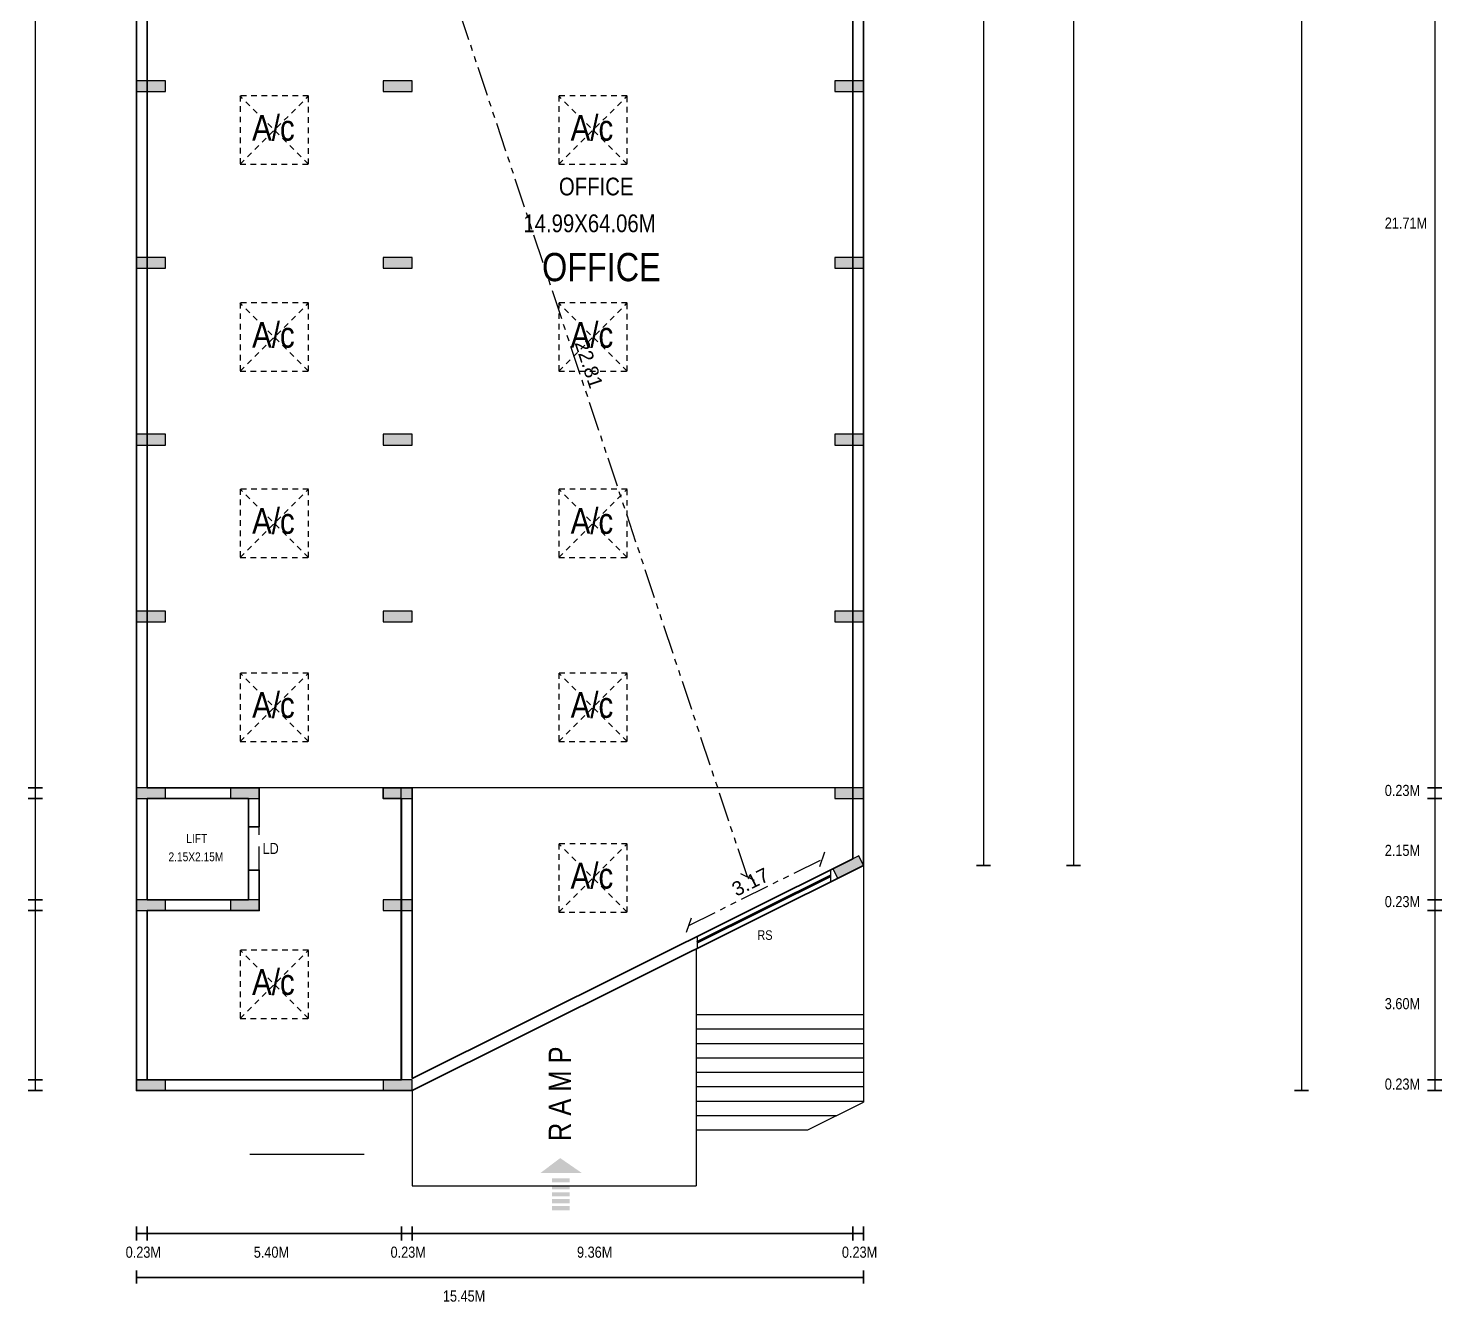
# Model space of a CAD drawing. Header units: metres. Extents: x 0 to 246, y -13 to 116.
# Drawn here: x 35.14 to 65.18, y 16.16 to 43.22 of the extents above; entities that cross this region are included whole.
import ezdxf
from ezdxf.enums import TextEntityAlignment as Align

# ---------------------------------------------------------------- set-up
doc = ezdxf.new("R2010")
doc.units = ezdxf.units.M
doc.header["$MEASUREMENT"] = 0
for name, pattern in [('ACAD_ISO02W100', [15, 12, -3]), ('HIDDENX2', [0.75, 0.5, -0.25]), ('PHANTOM2', [1.25, 0.625, -0.125, 0.125, -0.125, 0.125, -0.125])]:
    doc.linetypes.add(name, pattern=pattern)
for name, color, linetype, lineweight in [('BLK_1_FLR_0_ EXIT_WIDTH_ DOOR', 7, 'Continuous', 30), ('BLK_1_FLR_0_BLT_UP_AREA', 4, 'Continuous', 30), ('BLK_1_FLR_0_LIFT_2', 4, 'Continuous', 30), ('FLOOR-GROUND', 7, 'Continuous', 50), ('text', 7, 'Continuous', 25)]:
    doc.layers.add(name, color=color, linetype=linetype, lineweight=lineweight)
for name, color, linetype in [('BLK_1_FLR_0_CARPET_AREA', 10, 'Continuous'), ('DIST_EXIT', 7, 'Continuous'), ('wall', 2, 'Continuous'), ('win', 5, 'Continuous')]:
    doc.layers.add(name, color=color, linetype=linetype)
doc.styles.add('ARIAL', font='arial.ttf')
doc.styles.add('ATT', font='swissck.ttf', dxfattribs={"height": 12})
doc.styles.add('STYLE1', font='swissck.ttf', dxfattribs={"width": 1.1, "height": 0.45})
doc.styles.add('STYLE3', font='swissck.ttf', dxfattribs={"height": 0.5})
doc.dimstyles.new('OPEN SPACE', dxfattribs={"dimtxt": 0.3, "dimasz": 0.23, "dimexe": 0.1875, "dimexo": 0.0625, "dimgap": 0.09, "dimtad": 3, "dimzin": 0, "dimdsep": 46, "dimtxsty": 'ARIAL', "dimblk": 'OBLIQUE', "dimcen": 0.09, "dimse1": 1, "dimse2": 1, "dimclrd": 6, "dimclre": 6, "dimclrt": 7, "dimadec": 0, "dimazin": 0, "dimtfac": 0.5, "dimtix": 1, "dimtmove": 0, "dimatfit": 3, "dimfxl": 0, "dimtolj": 1, "dimtzin": 0, "dimarcsym": 0})

# ---------------------------------------------------------------- blocks, each defined once
blk = doc.blocks.new('_Oblique')
at = {"color": 0, "linetype": 'ByBlock', "lineweight": -2}
blk.add_line((-0.5, -0.5), (0.5, 0.5), dxfattribs=at)
blk = doc.blocks.new('*D144')
at = {"layer": 'DEFPOINTS', "color": 0}
for p in [(43.221, 46.824), (43.221, 46.824), (50.421, 25.184)]:
    blk.add_point(p, dxfattribs=at)
at = {"layer": 'DIST_EXIT', "color": 7, "linetype": 'PHANTOM2', "lineweight": -2}
blk.add_line((50.421, 25.184), (43.221, 46.824), dxfattribs=at)
at = {"layer": 'DIST_EXIT', "color": 7, "lineweight": -2, "xscale": 0.23, "yscale": 0.23, "zscale": 0.23}
for p, rotation in [((43.221, 46.824), 108.402918565255), ((50.421, 25.184), 288.402918565255)]:
    blk.add_blockref('_Oblique', p, dxfattribs=dict(at, rotation=rotation))
at = {"layer": 'DIST_EXIT', "color": 7, "lineweight": 30, "insert": (47.052, 36.081), "char_height": 0.3, "attachment_point": 5, "rotation": 288.4029, "style": 'ARIAL'}
blk.add_mtext('\\A1;22.81', dxfattribs=at)
blk = doc.blocks.new('*D182')
at = {"layer": 'BLK_1_FLR_0_ EXIT_WIDTH_ DOOR', "color": 2, "linetype": 'PHANTOM2', "lineweight": -2}
blk.add_line((49.175, 24.153), (52.013, 25.56), dxfattribs=at)
at = {"layer": 'DEFPOINTS', "color": 0}
for p in [(52.013, 25.56), (52.189, 25.204), (49.351, 23.797)]:
    blk.add_point(p, dxfattribs=at)
at = {"layer": 'BLK_1_FLR_0_ EXIT_WIDTH_ DOOR', "color": 2, "lineweight": -2, "xscale": 0.23, "yscale": 0.23, "zscale": 0.23}
for p, rotation in [((52.013, 25.56), 26.3663332668337), ((49.175, 24.153), 206.3663332668336)]:
    blk.add_blockref('_Oblique', p, dxfattribs=dict(at, rotation=rotation))
at = {"layer": 'BLK_1_FLR_0_ EXIT_WIDTH_ DOOR', "color": 2, "lineweight": 30, "insert": (50.486, 25.074), "char_height": 0.3, "attachment_point": 5, "rotation": 26.3663, "style": 'ARIAL'}
blk.add_mtext('\\A1;3.17', dxfattribs=at)

msp = doc.modelspace()

# ---------------------------------------------------------------- hatches: boundary and pattern name
for points in [[(37.43766, 42.10292), (37.43766, 41.87292), (38.051, 41.87292), (38.051, 42.10292)], [(42.68063, 42.10292), (42.68063, 41.87292), (43.29396, 41.87292), (43.29396, 42.10292)], [(52.27693, 42.10292), (52.27693, 41.87292), (52.89027, 41.87292), (52.89027, 42.10292)], [(37.43766, 38.34625), (37.43766, 38.11625), (38.051, 38.11625), (38.051, 38.34625)], [(42.68063, 38.34625), (42.68063, 38.11625), (43.29396, 38.11625), (43.29396, 38.34625)], [(52.27693, 38.34625), (52.27693, 38.11625), (52.89027, 38.11625), (52.89027, 38.34625)], [(37.43766, 34.58959), (37.43766, 34.35959), (38.051, 34.35959), (38.051, 34.58959)], [(42.68063, 34.58959), (42.68063, 34.35959), (43.29396, 34.35959), (43.29396, 34.58959)], [(52.27693, 34.58959), (52.27693, 34.35959), (52.89027, 34.35959), (52.89027, 34.58959)], [(37.43766, 30.83292), (37.43766, 30.60292), (38.051, 30.60292), (38.051, 30.83292)], [(42.68063, 30.83292), (42.68063, 30.60292), (43.29396, 30.60292), (43.29396, 30.83292)], [(52.27693, 30.83292), (52.27693, 30.60292), (52.89027, 30.60292), (52.89027, 30.83292)], [(37.43766, 27.07625), (37.43766, 26.84625), (38.051, 26.84625), (38.051, 27.07625)], [(39.43433, 27.07625), (39.43433, 26.84625), (40.04766, 26.84625), (40.04766, 27.07625)], [(42.68063, 27.07625), (42.68063, 26.84625), (43.29396, 26.84625), (43.29396, 27.07625)], [(52.27693, 27.07625), (52.27693, 26.84625), (52.89027, 26.84625), (52.89027, 27.07625)], [(52.23863, 25.35856), (52.34088, 25.15254), (52.89027, 25.42522), (52.78801, 25.63124)], [(37.43766, 24.69959), (37.43766, 24.46959), (38.051, 24.46959), (38.051, 24.69959)], [(39.43433, 24.69959), (39.43433, 24.46959), (40.04766, 24.46959), (40.04766, 24.69959)], [(42.68063, 24.69959), (42.68063, 24.46959), (43.29396, 24.46959), (43.29396, 24.69959)], [(37.43766, 20.87103), (37.43766, 20.64103), (38.051, 20.64103), (38.051, 20.87103)], [(42.68063, 20.87107), (42.68063, 20.64107), (43.29396, 20.64107), (43.29396, 20.87107)]]:
    msp.add_hatch(color=145).paths.add_polyline_path(points)
at = {"layer": 'win'}
h = msp.add_hatch(color=256, dxfattribs=at)
h.paths.add_polyline_path([(46.8998, 18.89312), (46.44336, 19.20812), (46.02498, 18.89312)])
h.paths.add_polyline_path([(46.27001, 18.77966), (46.27001, 18.69224), (46.64093, 18.69224), (46.64093, 18.77966)])
h.paths.add_polyline_path([(46.27001, 18.63172), (46.27001, 18.54429), (46.64093, 18.54429), (46.64093, 18.63172)])
h.paths.add_polyline_path([(46.27001, 18.48377), (46.27001, 18.39635), (46.64093, 18.39635), (46.64093, 18.48377)])
h.paths.add_polyline_path([(46.27001, 18.33583), (46.27001, 18.2484), (46.64093, 18.2484), (46.64093, 18.33583)])
h.paths.add_polyline_path([(46.27001, 18.18788), (46.27001, 18.10046), (46.64093, 18.10046), (46.64093, 18.18788)])

# ---------------------------------------------------------------- linework, layer by layer
for p, q in [((35.28745, 89.40062), (35.28745, 20.64107)), ((55.43736, 89.40062), (55.43736, 25.42522)), ((57.35328, 89.40062), (57.35328, 25.42522)), ((62.19866, 89.40062), (62.19866, 20.64107)), ((65.02848, 89.40062), (65.02848, 20.64107)), ((37.66766, 27.07625), (40.04766, 27.07625)), ((40.04766, 26.24783), (40.04766, 27.07625)), ((43.06766, 27.07625), (43.29766, 27.07625)), ((37.66766, 26.84625), (39.81766, 26.84625)), ((39.81766, 26.24783), (39.81766, 26.84625)), ((39.81766, 24.69959), (39.81766, 25.32783)), ((40.04766, 24.46959), (40.04766, 25.32783)), ((49.35095, 23.91772), (52.18945, 25.33287)), ((52.18945, 25.33287), (52.18945, 25.07583)), ((52.89027, 25.42554), (52.89027, 20.39696)), ((52.18945, 25.07583), (49.35095, 23.66073)), ((37.66766, 24.69959), (39.81766, 24.69959)), ((37.66766, 24.46959), (40.04766, 24.46959)), ((49.35095, 23.91772), (49.35095, 23.66073)), ((49.32916, 23.64991), (49.32916, 18.62161)), ((49.32916, 22.25988), (52.89027, 22.25988)), ((49.32916, 21.95321), (52.89027, 21.95321)), ((49.32916, 21.64654), (52.89027, 21.64654)), ((49.32916, 21.33988), (52.89027, 21.33988)), ((49.32916, 21.03321), (52.89027, 21.03321)), ((43.29396, 20.64174), (43.29396, 18.62161)), ((49.32916, 20.72654), (52.89027, 20.72654)), ((49.32916, 20.41988), (52.89027, 20.41988)), ((51.70597, 19.80654), (52.89027, 20.39696)), ((49.32916, 20.11321), (52.32109, 20.11321)), ((49.32916, 19.80654), (51.70597, 19.80654)), ((39.84856, 19.29023), (42.27439, 19.29023)), ((43.29396, 18.62161), (49.32916, 18.62161))]:
    msp.add_line(p, q)
at = {"linetype": 'ACAD_ISO02W100', "ltscale": 0.01}
for p, q in [((41.09387, 40.32799), (39.64275, 41.77911)), ((39.64275, 40.32799), (41.09387, 41.77911)), ((47.86418, 40.32799), (46.41307, 41.77911)), ((46.41307, 40.32799), (47.86418, 41.77911)), ((41.09387, 35.92875), (39.64275, 37.37987)), ((39.64275, 35.92875), (41.09387, 37.37987)), ((47.86418, 35.92875), (46.41307, 37.37987)), ((46.41307, 35.92875), (47.86418, 37.37987)), ((41.09387, 31.97274), (39.64275, 33.42386)), ((39.64275, 31.97274), (41.09387, 33.42386)), ((47.86418, 31.97274), (46.41307, 33.42386)), ((46.41307, 31.97274), (47.86418, 33.42386)), ((41.09387, 28.06234), (39.64275, 29.51346)), ((39.64275, 28.06234), (41.09387, 29.51346)), ((47.86418, 28.06234), (46.41307, 29.51346)), ((46.41307, 28.06234), (47.86418, 29.51346)), ((47.86418, 24.43386), (46.41307, 25.88498)), ((46.41307, 24.43386), (47.86418, 25.88498)), ((41.09387, 22.17531), (39.64275, 23.62643)), ((39.64275, 22.17531), (41.09387, 23.62643))]:
    msp.add_line(p, q, dxfattribs=at)
at = {"lineweight": 30}
for p, q in [((35.13755, 27.07625), (35.43735, 27.07625)), ((64.87858, 27.07625), (65.17838, 27.07625)), ((35.13755, 26.84625), (35.43735, 26.84625)), ((64.87858, 26.84625), (65.17838, 26.84625)), ((55.28746, 25.42522), (55.58726, 25.42522)), ((57.20338, 25.42522), (57.50318, 25.42522)), ((35.13755, 24.69959), (35.43735, 24.69959)), ((64.87858, 24.69959), (65.17838, 24.69959)), ((35.13755, 24.46959), (35.43735, 24.46959)), ((64.87858, 24.46959), (65.17838, 24.46959)), ((35.13755, 20.87107), (35.43735, 20.87107)), ((64.87858, 20.87107), (65.17838, 20.87107)), ((35.13755, 20.64107), (35.43735, 20.64107)), ((62.04876, 20.64107), (62.34856, 20.64107)), ((64.87858, 20.64107), (65.17838, 20.64107)), ((37.43766, 17.75442), (37.43766, 17.45462)), ((37.66766, 17.75442), (37.66766, 17.45462)), ((43.06766, 17.75442), (43.06766, 17.45462)), ((43.29766, 17.75442), (43.29766, 17.45462)), ((52.66027, 17.75442), (52.66027, 17.45462)), ((52.89027, 17.75442), (52.89027, 17.45462)), ((52.89027, 17.60452), (37.43766, 17.60452)), ((37.43766, 16.82267), (37.43766, 16.54287)), ((52.89027, 16.67277), (37.43766, 16.67277)), ((52.89027, 16.82267), (52.89027, 16.54287))]:
    msp.add_line(p, q, dxfattribs=at)
at = {"ltscale": 10}
for p, q in [((40.04766, 26.24783), (39.81766, 26.24783)), ((40.04766, 25.32783), (39.81766, 25.32783))]:
    msp.add_line(p, q, dxfattribs=at)
msp.add_lwpolyline([(37.43766, 20.64103), (37.43766, 89.40062), (52.89027, 89.40062), (52.89027, 25.42522), (43.29396, 20.64174), (37.43766, 20.64174)])
msp.add_lwpolyline([(37.66766, 45.62959), (52.66027, 45.62959), (52.66027, 27.07625), (37.66766, 27.07625)], close=True)
at = {"color": 145}
for points in [[(37.43766, 42.10292), (37.43766, 41.87292), (38.051, 41.87292), (38.051, 42.10292)], [(42.68063, 42.10292), (42.68063, 41.87292), (43.29396, 41.87292), (43.29396, 42.10292)], [(52.27693, 42.10292), (52.27693, 41.87292), (52.89027, 41.87292), (52.89027, 42.10292)], [(37.43766, 38.34625), (37.43766, 38.11625), (38.051, 38.11625), (38.051, 38.34625)], [(42.68063, 38.34625), (42.68063, 38.11625), (43.29396, 38.11625), (43.29396, 38.34625)], [(52.27693, 38.34625), (52.27693, 38.11625), (52.89027, 38.11625), (52.89027, 38.34625)], [(37.43766, 34.58959), (37.43766, 34.35959), (38.051, 34.35959), (38.051, 34.58959)], [(42.68063, 34.58959), (42.68063, 34.35959), (43.29396, 34.35959), (43.29396, 34.58959)], [(52.27693, 34.58959), (52.27693, 34.35959), (52.89027, 34.35959), (52.89027, 34.58959)], [(37.43766, 30.83292), (37.43766, 30.60292), (38.051, 30.60292), (38.051, 30.83292)], [(42.68063, 30.83292), (42.68063, 30.60292), (43.29396, 30.60292), (43.29396, 30.83292)], [(52.27693, 30.83292), (52.27693, 30.60292), (52.89027, 30.60292), (52.89027, 30.83292)], [(37.43766, 27.07625), (37.43766, 26.84625), (38.051, 26.84625), (38.051, 27.07625)], [(39.43433, 27.07625), (39.43433, 26.84625), (40.04766, 26.84625), (40.04766, 27.07625)], [(42.68063, 27.07625), (42.68063, 26.84625), (43.29396, 26.84625), (43.29396, 27.07625)], [(52.27693, 27.07625), (52.27693, 26.84625), (52.89027, 26.84625), (52.89027, 27.07625)], [(52.23863, 25.35856), (52.34088, 25.15254), (52.89027, 25.42522), (52.78801, 25.63124)], [(37.43766, 24.69959), (37.43766, 24.46959), (38.051, 24.46959), (38.051, 24.69959)], [(39.43433, 24.69959), (39.43433, 24.46959), (40.04766, 24.46959), (40.04766, 24.69959)], [(42.68063, 24.69959), (42.68063, 24.46959), (43.29396, 24.46959), (43.29396, 24.69959)], [(37.43766, 20.87103), (37.43766, 20.64103), (38.051, 20.64103), (38.051, 20.87103)], [(42.68063, 20.87107), (42.68063, 20.64107), (43.29396, 20.64107), (43.29396, 20.87107)]]:
    msp.add_lwpolyline(points, close=True, dxfattribs=at)
at = {"linetype": 'ACAD_ISO02W100', "ltscale": 0.01}
for points in [[(39.64275, 40.32799), (41.09387, 40.32799), (41.09387, 41.77911), (39.64275, 41.77911)], [(46.41307, 40.32799), (47.86418, 40.32799), (47.86418, 41.77911), (46.41307, 41.77911)], [(39.64275, 35.92875), (41.09387, 35.92875), (41.09387, 37.37987), (39.64275, 37.37987)], [(46.41307, 35.92875), (47.86418, 35.92875), (47.86418, 37.37987), (46.41307, 37.37987)], [(39.64275, 31.97274), (41.09387, 31.97274), (41.09387, 33.42386), (39.64275, 33.42386)], [(46.41307, 31.97274), (47.86418, 31.97274), (47.86418, 33.42386), (46.41307, 33.42386)], [(39.64275, 28.06234), (41.09387, 28.06234), (41.09387, 29.51346), (39.64275, 29.51346)], [(46.41307, 28.06234), (47.86418, 28.06234), (47.86418, 29.51346), (46.41307, 29.51346)], [(46.41307, 24.43386), (47.86418, 24.43386), (47.86418, 25.88498), (46.41307, 25.88498)], [(39.64275, 22.17531), (41.09387, 22.17531), (41.09387, 23.62643), (39.64275, 23.62643)]]:
    msp.add_lwpolyline(points, close=True, dxfattribs=at)
at = {"layer": 'BLK_1_FLR_0_BLT_UP_AREA', "color": 18}
msp.add_lwpolyline([(37.43766, 89.40062), (52.89027, 89.40062), (52.89027, 25.42554), (43.29396, 20.64107), (37.43766, 20.64103)], close=True, dxfattribs=at)
at = {"layer": 'BLK_1_FLR_0_CARPET_AREA', "color": 15, "linetype": 'Continuous', "lineweight": 30}
msp.add_lwpolyline([(52.66027, 50.85872), (52.6593, 25.56732), (43.29766, 20.89977), (43.29766, 27.07622), (42.68063, 27.07622), (42.68063, 26.84622), (43.06766, 26.84622), (43.06766, 20.87103), (37.66766, 20.87103), (37.66766, 24.46955), (40.04766, 24.46955), (40.04766, 25.32783), (39.81766, 25.32783), (39.81766, 24.69959), (37.66766, 24.69955), (37.66766, 26.84622), (39.81766, 26.84622), (39.81766, 26.24783), (40.04766, 26.24783), (40.04766, 27.07622), (37.66766, 27.07622), (37.66763, 48.78872)], dxfattribs=at)
at = {"layer": 'BLK_1_FLR_0_LIFT_2', "color": 30}
msp.add_lwpolyline([(37.66766, 26.84622), (39.81766, 26.84622), (39.81766, 24.69955), (37.66766, 24.69955)], close=True, dxfattribs=at)
at = {"layer": 'FLOOR-GROUND', "color": 22}
msp.add_line((49.35095, 23.79725), (52.18945, 25.20422), dxfattribs=at)
at = {"layer": 'wall'}
for p, q in [((43.06396, 20.87174), (43.06396, 27.07625)), ((43.29766, 20.89991), (43.29396, 27.07625)), ((37.43766, 20.87103), (43.06396, 20.87174)), ((37.43766, 20.64103), (43.29396, 20.64107))]:
    msp.add_line(p, q, dxfattribs=at)
for points in [[(52.89027, 43.09396), (52.89027, 43.09396), (52.89027, 89.40062), (37.43766, 89.40062), (37.43766, 42.02062), (37.43766, 42.02062)], [(52.66027, 43.09396), (52.66027, 43.09396), (52.66027, 89.17062), (41.47081, 89.17062)], [(37.66766, 48.78876), (37.66766, 43.09396), (37.66766, 43.09396)], [(37.66766, 43.09396), (37.66766, 35.81062), (37.66766, 27.07625)], [(52.18945, 25.07583), (52.89027, 25.42522), (52.89027, 36.04062), (52.89027, 43.09396)], [(52.18945, 25.33287), (52.66027, 25.56755), (52.66027, 35.81062), (52.66027, 43.09396)], [(37.43766, 42.02062), (37.43766, 36.04062), (37.43766, 20.64103)], [(37.66766, 26.84625), (37.66766, 24.69959)], [(37.66766, 24.46959), (37.66766, 20.87103)], [(43.29766, 20.89991), (49.35095, 23.91772)], [(43.29396, 20.64107), (49.35095, 23.66073)]]:
    msp.add_lwpolyline(points, dxfattribs=at)
at = {"layer": 'win', "linetype": 'HIDDENX2'}
for p, q in [((39.81766, 26.24783), (39.81766, 25.32783)), ((40.04766, 25.32783), (40.04766, 26.24783)), ((39.81766, 25.31292), (39.81766, 25.32783))]:
    msp.add_line(p, q, dxfattribs=at)

# ---------------------------------------------------------------- texts
at = {"linetype": 'ACAD_ISO02W100', "ltscale": 0.01, "style": 'STYLE1'}
for p in [(39.89441, 40.82979), (46.66473, 40.82979), (39.89441, 36.43055), (46.66473, 36.43055), (39.89441, 32.47454), (46.66473, 32.47454), (39.89441, 28.56413), (46.66473, 28.56413), (46.66473, 24.93565), (39.89441, 22.67711)]:
    msp.add_text('A/c', height=0.547152, dxfattribs=at).set_placement(p)
at = {"color": 7, "style": 'STYLE3'}
for s, height, p in [('OFFICE', 0.37715, (46.41583, 39.66585)), ('14.99X64.06M', 0.3771499, (45.66047, 38.88467)), ('21.71M', 0.235719, (63.96775, 38.95949)), ('0.23M', 0.235719, (63.96775, 26.9035)), ('LIFT', 0.188575, (38.49582, 25.90712)), ('LD', 0.235719, (40.11647, 25.67016)), ('2.15M', 0.235719, (63.96775, 25.62947)), ('2.15X2.15M', 0.188575, (38.11814, 25.51652)), ('0.23M', 0.235719, (63.96775, 24.54052)), ('3.60M', 0.235719, (63.96775, 22.37224)), ('0.23M', 0.235719, (63.96775, 20.66323)), ('0.23M', 0.235719, (37.20748, 17.09083)), ('5.40M', 0.235719, (39.93, 17.09083)), ('0.23M', 0.235719, (42.83748, 17.09083)), ('9.36M', 0.235719, (46.8003, 17.09083)), ('0.23M', 0.235719, (52.43009, 17.09083)), ('15.45M', 0.235719, (43.94966, 16.15908))]:
    msp.add_text(s, height=height, dxfattribs=at).set_placement(p)
msp.add_text('R A M P', height=0.471437, rotation=90, dxfattribs=at).set_placement((46.435, 20.57527), align=Align.MIDDLE_CENTER)
at = {"layer": 'FLOOR-GROUND', "color": 6, "style": 'ATT'}
msp.add_text('OFFICE', height=0.6, dxfattribs=at).set_placement((46.05782, 37.84315))
at = {"layer": 'text', "style": 'ATT'}
msp.add_text('RS', height=0.2032, dxfattribs=at).set_placement((50.63274, 23.84558))

# ---------------------------------------------------------------- dimensions: what is measured, and where the dimension line sits
at = {"layer": 'BLK_1_FLR_0_ EXIT_WIDTH_ DOOR', "color": 2, "lineweight": 30}
dim = msp.add_aligned_dim(p1=(49.35095, 23.79725), p2=(52.18945, 25.20422), distance=0.39703, dimstyle='OPEN SPACE', override={"dimpost": '\\X', "dimclrd": 2, "dimclrt": 2, "dimfxl": 0, "dimarcsym": 2}, dxfattribs=at)
dim.commit()
dim.dimension.update_dxf_attribs({"geometry": '*D182', "text_midpoint": (50.48583, 25.07443)})
at = {"layer": 'DIST_EXIT', "color": 7, "lineweight": 30}
dim = msp.add_aligned_dim(p1=(50.42092, 25.18418), p2=(43.2212, 46.82365), distance=0, dimstyle='OPEN SPACE', override={"dimpost": '\\X', "dimclrd": 7, "dimfxl": 0, "dimarcsym": 2}, dxfattribs=at)
dim.commit()
dim.dimension.update_dxf_attribs({"geometry": '*D144', "text_midpoint": (47.05179, 36.08068)})

doc.saveas('drawing.dxf')
